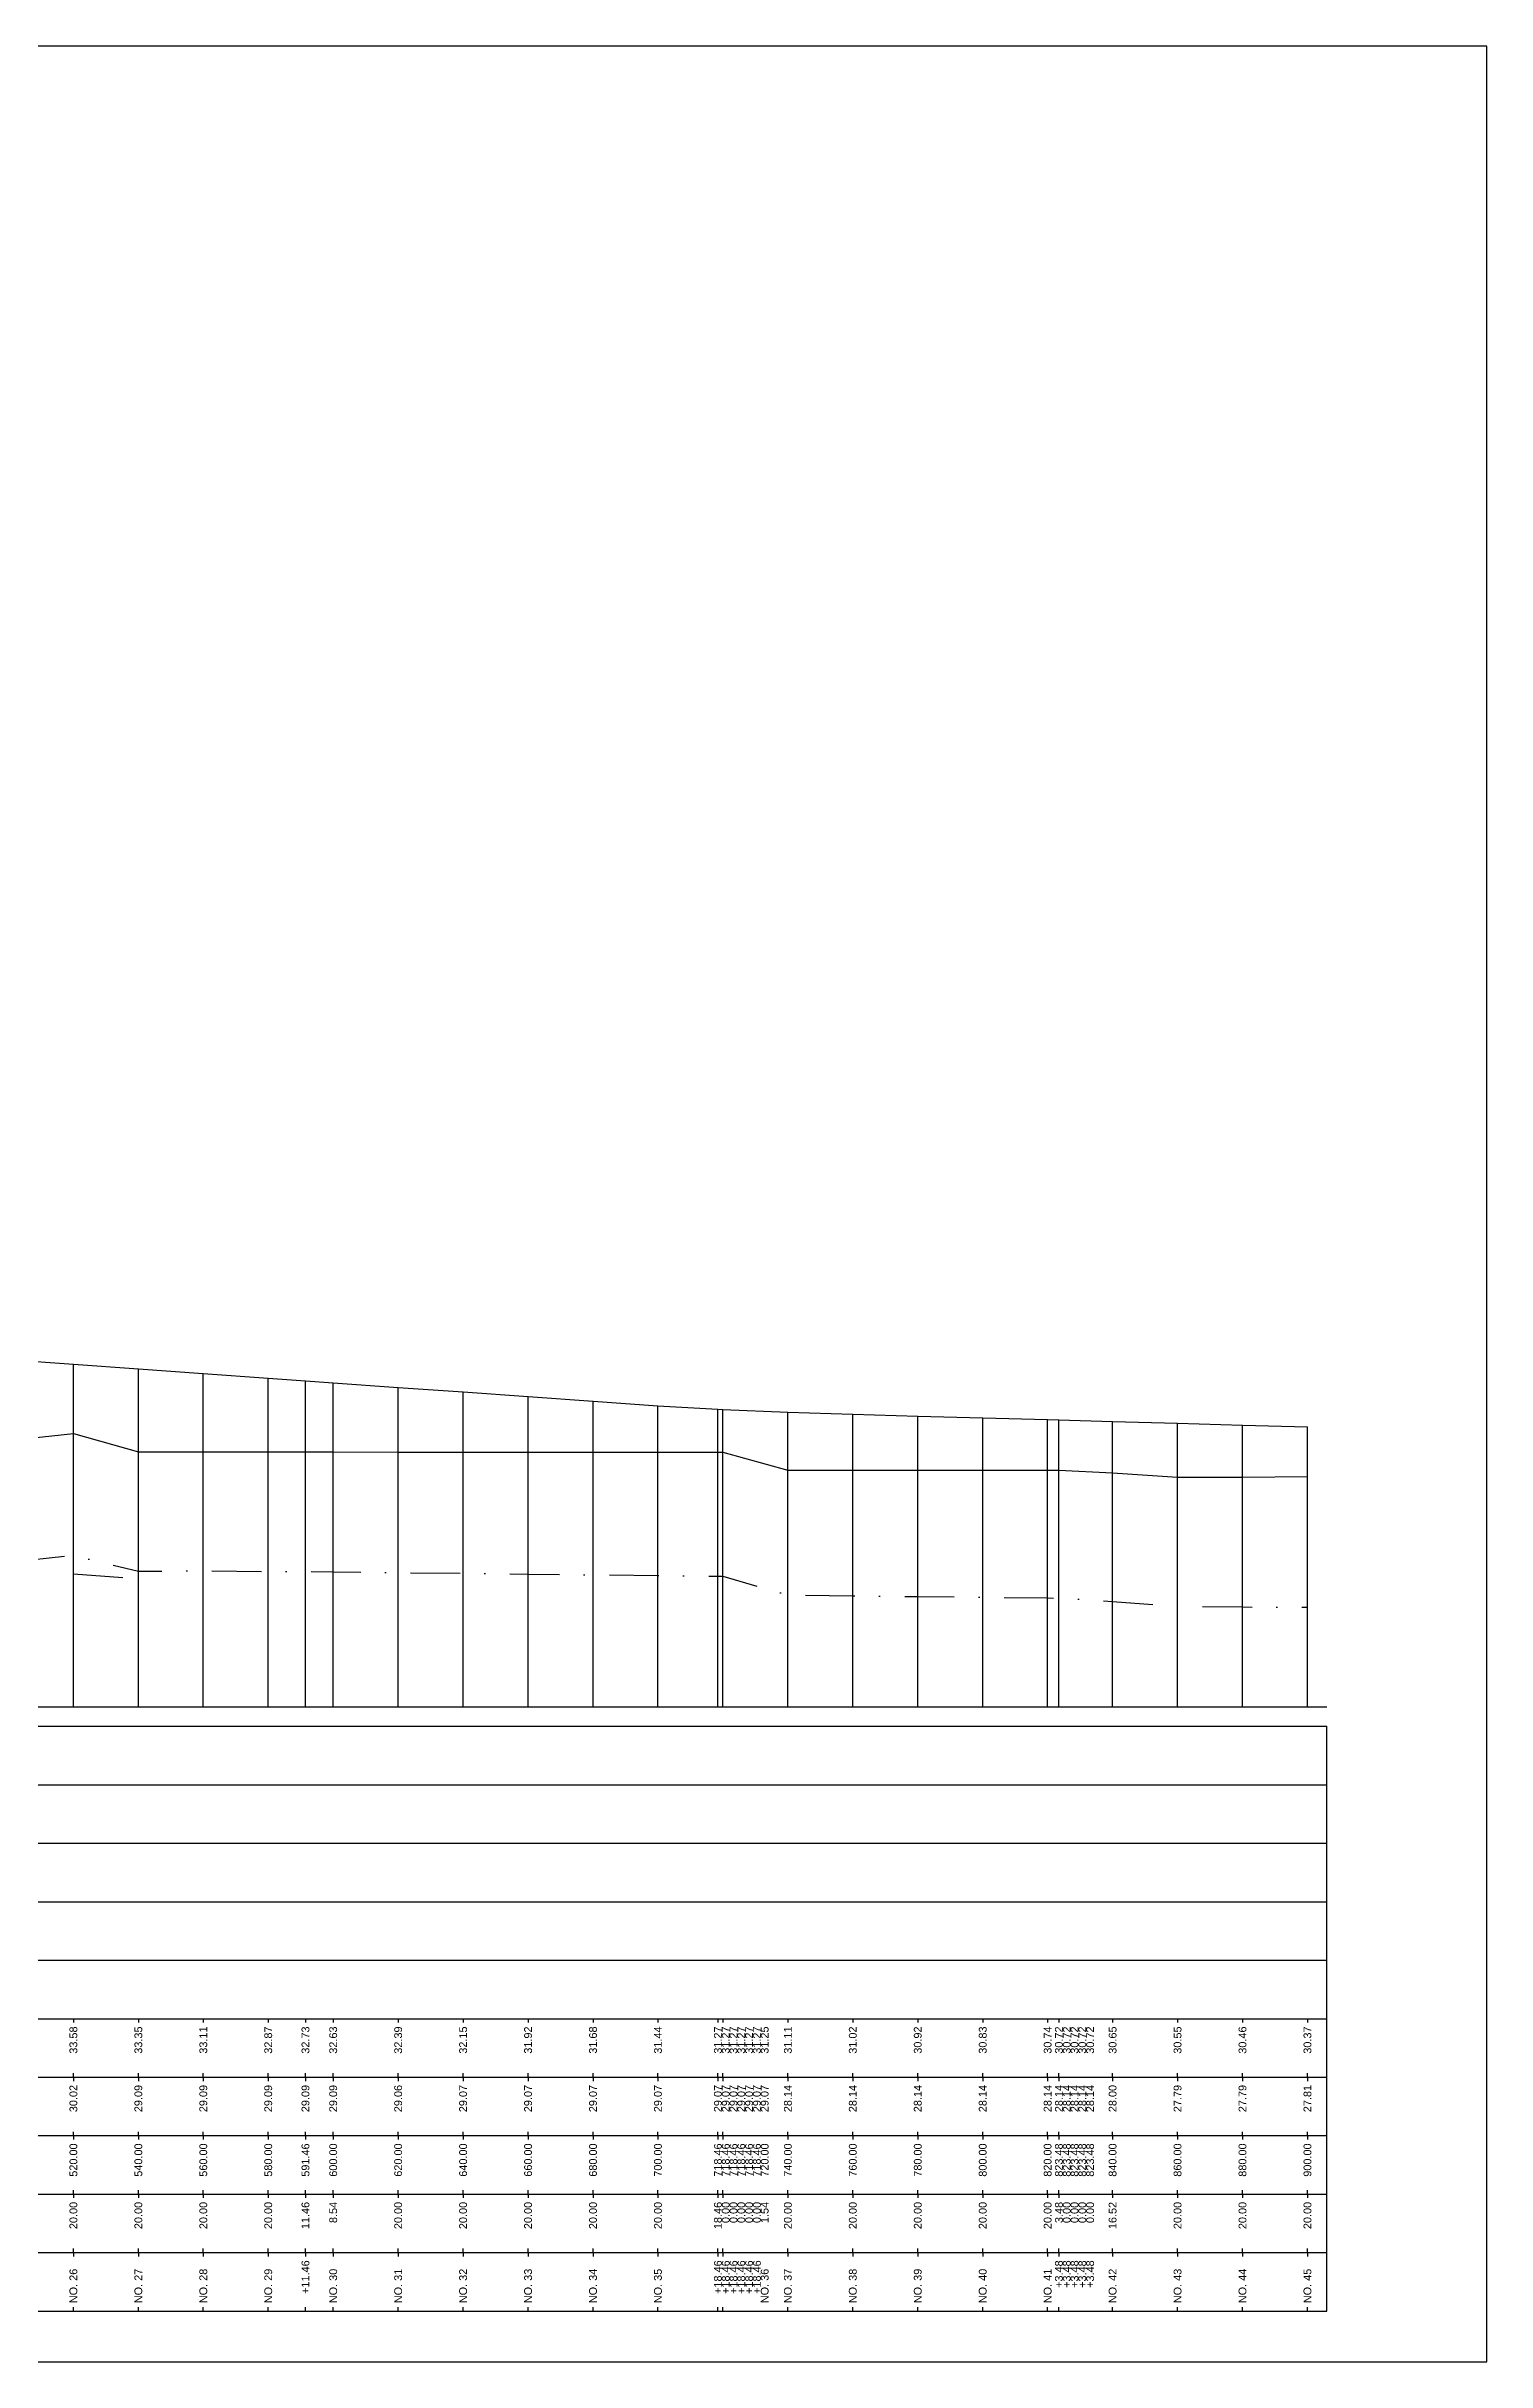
# Model space of a CAD drawing. Header units: millimetres. Extents: x -105495 to 3444, y -108190 to 2013.
# Drawn here: x 1352 to 1722, y -28980 to -28386 of the extents above; entities that cross this region are included whole.
import ezdxf
from ezdxf.enums import TextEntityAlignment as Align

# ---------------------------------------------------------------- set-up
doc = ezdxf.new("R2010")
doc.units = ezdxf.units.MM
doc.linetypes.add('DASHDOT', pattern=[25.4, 12.7, -6.35, 0, -6.35])
doc.linetypes.add('DIVIDE', pattern=[31.75, 12.7, -6.35, 0, -6.35, 0, -6.35])
for name, color, linetype in [('KZ_종단_계획선', 1, 'Continuous'), ('KZ_종단_도각', 7, 'Continuous'), ('KZ_종단_수직선', 7, 'Continuous'), ('KZ_종단_암선1', 56, 'DASHDOT'), ('KZ_종단_암선2', 4, 'DIVIDE'), ('KZ_종단_지반선', 3, 'Continuous'), ('KZ_종단_테이블문자', 7, 'Continuous'), ('KZ_종단_테이블선', 7, 'Continuous')]:
    doc.layers.add(name, color=color, linetype=linetype)
doc.styles.get("Standard").update_dxf_attribs({"font": 'arial.ttf'})

msp = doc.modelspace()

# ---------------------------------------------------------------- linework, layer by layer
at = {"layer": 'KZ_종단_계획선'}
msp.add_lwpolyline([(1342.67, -28722.88), (1359.33, -28724.08), (1376, -28725.27), (1392.67, -28726.46), (1409.33, -28727.65), (1418.89, -28728.34), (1426, -28728.85), (1442.67, -28730.04), (1459.33, -28731.23), (1476, -28732.42), (1492.67, -28733.62), (1509.33, -28734.78), (1524.72, -28735.66), (1524.72, -28735.66), (1524.72, -28735.66), (1524.72, -28735.66), (1524.72, -28735.66), (1524.72, -28735.66), (1526, -28735.73), (1542.67, -28736.43), (1559.33, -28736.92), (1576, -28737.39), (1592.67, -28737.85), (1609.33, -28738.31), (1612.23, -28738.39), (1612.23, -28738.39), (1612.23, -28738.39), (1612.23, -28738.39), (1612.23, -28738.39), (1626, -28738.77), (1642.67, -28739.23), (1659.33, -28739.7), (1676, -28740.16), (1676, -28740.16)], dxfattribs=at)
at = {"layer": 'KZ_종단_도각'}
msp.add_lwpolyline([(881, -28980), (1722, -28980), (1722, -28386), (881, -28386)], close=True, dxfattribs=at)
at = {"layer": 'KZ_종단_수직선'}
for p, q in [((1359.33, -28812), (1359.33, -28724.08)), ((1376, -28812), (1376, -28725.27)), ((1392.67, -28812), (1392.67, -28726.46)), ((1409.33, -28812), (1409.33, -28727.65)), ((1418.88, -28812), (1418.88, -28728.34)), ((1426, -28812), (1426, -28728.85)), ((1442.67, -28812), (1442.67, -28730.04)), ((1459.33, -28812), (1459.33, -28731.23)), ((1476, -28812), (1476, -28732.42)), ((1492.67, -28812), (1492.67, -28733.62)), ((1509.33, -28812), (1509.33, -28734.78)), ((1524.72, -28812), (1524.72, -28735.66)), ((1524.72, -28812), (1524.72, -28735.66)), ((1524.72, -28812), (1524.72, -28735.66)), ((1524.72, -28812), (1524.72, -28735.66)), ((1524.72, -28812), (1524.72, -28735.66)), ((1524.72, -28812), (1524.72, -28735.66)), ((1526, -28812), (1526, -28735.73)), ((1542.67, -28812), (1542.67, -28736.43)), ((1559.33, -28812), (1559.33, -28736.92)), ((1576, -28812), (1576, -28737.39)), ((1592.67, -28812), (1592.67, -28737.85)), ((1609.33, -28812), (1609.33, -28738.31)), ((1612.23, -28812), (1612.23, -28738.39)), ((1612.23, -28812), (1612.23, -28738.39)), ((1612.23, -28812), (1612.23, -28738.39)), ((1612.23, -28812), (1612.23, -28738.39)), ((1612.23, -28812), (1612.23, -28738.39)), ((1626, -28812), (1626, -28738.77)), ((1642.67, -28812), (1642.67, -28739.23)), ((1659.33, -28812), (1659.33, -28739.7)), ((1676, -28812), (1676, -28740.16))]:
    msp.add_line(p, q, dxfattribs=at)
at = {"layer": 'KZ_종단_암선1', "flags": 128}
msp.add_lwpolyline([(926, -28753.8), (926, -28753.8), (926, -28753.8), (926, -28753.8), (926, -28753.8), (926, -28753.8), (926, -28753.8), (942.67, -28753.52), (959.33, -28753.23), (976, -28752.95), (984.27, -28753.52), (992.67, -28754.11), (1009.33, -28771.51), (1026, -28771.23), (1042.67, -28770.94), (1059.33, -28770.66), (1065.25, -28770.56), (1065.25, -28770.56), (1065.25, -28770.56), (1065.25, -28770.56), (1065.25, -28770.56), (1065.25, -28770.56), (1065.25, -28770.56), (1065.25, -28770.56), (1065.25, -28770.56), (1065.25, -28770.56), (1065.25, -28770.56), (1065.25, -28770.56), (1076, -28770.37), (1092.67, -28761.85), (1109.33, -28760.46), (1126, -28762.53), (1142.67, -28770.72), (1159.33, -28772.11), (1176, -28765.33), (1192.67, -28772.94), (1199.91, -28772.81), (1209.33, -28772.65), (1226, -28772.36), (1230.62, -28772.28), (1230.62, -28772.28), (1242.67, -28772.08), (1259.33, -28771.86), (1276, -28775.34), (1292.67, -28775.15), (1304.67, -28775.03), (1304.67, -28775.03), (1309.33, -28774.98), (1326, -28774.81), (1342.67, -28774.9), (1359.33, -28773.12), (1376, -28777.22), (1392.67, -28777.11), (1409.33, -28777.27), (1418.88, -28777.3), (1426, -28777.33), (1442.67, -28777.61), (1459.33, -28777.75), (1476, -28777.94), (1492.67, -28778.12), (1509.33, -28778.31), (1524.72, -28778.48), (1524.72, -28778.48), (1524.72, -28778.48), (1524.72, -28778.48), (1524.72, -28778.48), (1524.72, -28778.48), (1526, -28778.49), (1542.67, -28783.33), (1559.33, -28783.52), (1576, -28783.7), (1592.67, -28783.89), (1609.33, -28784.07), (1612.23, -28784.1), (1612.23, -28784.1), (1612.23, -28784.1), (1612.23, -28784.1), (1612.23, -28784.1), (1626, -28784.96), (1642.67, -28786.2), (1659.33, -28786.38), (1676, -28786.45)], dxfattribs=at)
at = {"layer": 'KZ_종단_암선2', "flags": 128}
msp.add_lwpolyline([(1359.33, -28777.88), (1376, -28779.06)], dxfattribs=at)
at = {"layer": 'KZ_종단_지반선', "flags": 128}
msp.add_lwpolyline([(1342.67, -28743.67), (1359.33, -28741.91), (1376, -28746.56), (1392.67, -28746.56), (1409.33, -28746.56), (1418.88, -28746.56), (1426, -28746.56), (1442.67, -28746.68), (1459.33, -28746.64), (1476, -28746.64), (1492.67, -28746.64), (1509.33, -28746.64), (1524.72, -28746.64), (1524.72, -28746.64), (1524.72, -28746.64), (1524.72, -28746.64), (1524.72, -28746.64), (1524.72, -28746.64), (1526, -28746.64), (1542.67, -28751.3), (1559.33, -28751.3), (1576, -28751.3), (1592.67, -28751.3), (1609.33, -28751.3), (1612.23, -28751.3), (1612.23, -28751.3), (1612.23, -28751.3), (1612.23, -28751.3), (1612.23, -28751.3), (1626, -28752), (1642.67, -28753.05), (1659.33, -28753.05), (1676, -28752.93)], dxfattribs=at)
at = {"layer": 'KZ_종단_테이블선'}
for p, q in [((906, -28812), (1681, -28812)), ((906, -28817), (1681, -28817)), ((1681, -28832), (1681, -28817)), ((906, -28832), (1681, -28832)), ((1681, -28847), (1681, -28832)), ((906, -28847), (1681, -28847)), ((1681, -28862), (1681, -28847)), ((906, -28862), (1681, -28862)), ((1681, -28877), (1681, -28862)), ((906, -28877), (1681, -28877)), ((1681, -28892), (1681, -28877)), ((906, -28892), (1681, -28892)), ((1359.33, -28892), (1359.33, -28893)), ((1376, -28892), (1376, -28893)), ((1392.67, -28892), (1392.67, -28893)), ((1409.33, -28892), (1409.33, -28893)), ((1418.88, -28892), (1418.88, -28893)), ((1426, -28892), (1426, -28893)), ((1442.67, -28892), (1442.67, -28893)), ((1459.33, -28892), (1459.33, -28893)), ((1476, -28892), (1476, -28893)), ((1492.67, -28892), (1492.67, -28893)), ((1509.33, -28892), (1509.33, -28893)), ((1524.72, -28892), (1524.72, -28893)), ((1524.72, -28892), (1524.72, -28893)), ((1524.72, -28892), (1524.72, -28893)), ((1524.72, -28892), (1524.72, -28893)), ((1524.72, -28892), (1524.72, -28893)), ((1524.72, -28892), (1524.72, -28893)), ((1526, -28892), (1526, -28893)), ((1542.67, -28892), (1542.67, -28893)), ((1559.33, -28892), (1559.33, -28893)), ((1576, -28892), (1576, -28893)), ((1592.67, -28892), (1592.67, -28893)), ((1609.33, -28892), (1609.33, -28893)), ((1612.23, -28892), (1612.23, -28893)), ((1612.23, -28892), (1612.23, -28893)), ((1612.23, -28892), (1612.23, -28893)), ((1612.23, -28892), (1612.23, -28893)), ((1612.23, -28892), (1612.23, -28893)), ((1626, -28892), (1626, -28893)), ((1642.67, -28892), (1642.67, -28893)), ((1659.33, -28892), (1659.33, -28893)), ((1676, -28892), (1676, -28893)), ((1681, -28907), (1681, -28892)), ((906, -28907), (1681, -28907)), ((1359.33, -28907), (1359.33, -28906)), ((1359.33, -28907), (1359.33, -28908)), ((1376, -28907), (1376, -28906)), ((1376, -28907), (1376, -28908)), ((1392.67, -28907), (1392.67, -28906)), ((1392.67, -28907), (1392.67, -28908)), ((1409.33, -28907), (1409.33, -28906)), ((1409.33, -28907), (1409.33, -28908)), ((1418.88, -28907), (1418.88, -28906)), ((1418.88, -28907), (1418.88, -28908)), ((1426, -28907), (1426, -28906)), ((1426, -28907), (1426, -28908)), ((1442.67, -28907), (1442.67, -28906)), ((1442.67, -28907), (1442.67, -28908)), ((1459.33, -28907), (1459.33, -28906)), ((1459.33, -28907), (1459.33, -28908)), ((1476, -28907), (1476, -28906)), ((1476, -28907), (1476, -28908)), ((1492.67, -28907), (1492.67, -28906)), ((1492.67, -28907), (1492.67, -28908)), ((1509.33, -28907), (1509.33, -28906)), ((1509.33, -28907), (1509.33, -28908)), ((1524.72, -28907), (1524.72, -28906)), ((1524.72, -28907), (1524.72, -28906)), ((1524.72, -28907), (1524.72, -28906)), ((1524.72, -28907), (1524.72, -28906)), ((1524.72, -28907), (1524.72, -28906)), ((1524.72, -28907), (1524.72, -28906)), ((1524.72, -28907), (1524.72, -28908)), ((1524.72, -28907), (1524.72, -28908)), ((1524.72, -28907), (1524.72, -28908)), ((1524.72, -28907), (1524.72, -28908)), ((1524.72, -28907), (1524.72, -28908)), ((1524.72, -28907), (1524.72, -28908)), ((1526, -28907), (1526, -28906)), ((1526, -28907), (1526, -28908)), ((1542.67, -28907), (1542.67, -28906)), ((1542.67, -28907), (1542.67, -28908)), ((1559.33, -28907), (1559.33, -28906)), ((1559.33, -28907), (1559.33, -28908)), ((1576, -28907), (1576, -28906)), ((1576, -28907), (1576, -28908)), ((1592.67, -28907), (1592.67, -28906)), ((1592.67, -28907), (1592.67, -28908)), ((1609.33, -28907), (1609.33, -28906)), ((1609.33, -28907), (1609.33, -28908)), ((1612.23, -28907), (1612.23, -28906)), ((1612.23, -28907), (1612.23, -28906)), ((1612.23, -28907), (1612.23, -28906)), ((1612.23, -28907), (1612.23, -28906)), ((1612.23, -28907), (1612.23, -28906)), ((1612.23, -28907), (1612.23, -28908)), ((1612.23, -28907), (1612.23, -28908)), ((1612.23, -28907), (1612.23, -28908)), ((1612.23, -28907), (1612.23, -28908)), ((1612.23, -28907), (1612.23, -28908)), ((1626, -28907), (1626, -28906)), ((1626, -28907), (1626, -28908)), ((1642.67, -28907), (1642.67, -28906)), ((1642.67, -28907), (1642.67, -28908)), ((1659.33, -28907), (1659.33, -28906)), ((1659.33, -28907), (1659.33, -28908)), ((1676, -28907), (1676, -28906)), ((1676, -28907), (1676, -28908)), ((1681, -28922), (1681, -28907)), ((1359.33, -28922), (1359.33, -28921)), ((1376, -28922), (1376, -28921)), ((1392.67, -28922), (1392.67, -28921)), ((1409.33, -28922), (1409.33, -28921)), ((1418.88, -28922), (1418.88, -28921)), ((1426, -28922), (1426, -28921)), ((1442.67, -28922), (1442.67, -28921)), ((1459.33, -28922), (1459.33, -28921)), ((1476, -28922), (1476, -28921)), ((1492.67, -28922), (1492.67, -28921)), ((1509.33, -28922), (1509.33, -28921)), ((1524.72, -28922), (1524.72, -28921)), ((1524.72, -28922), (1524.72, -28921)), ((1524.72, -28922), (1524.72, -28921)), ((1524.72, -28922), (1524.72, -28921)), ((1524.72, -28922), (1524.72, -28921)), ((1524.72, -28922), (1524.72, -28921)), ((1526, -28922), (1526, -28921)), ((1542.67, -28922), (1542.67, -28921)), ((1559.33, -28922), (1559.33, -28921)), ((1576, -28922), (1576, -28921)), ((1592.67, -28922), (1592.67, -28921)), ((1609.33, -28922), (1609.33, -28921)), ((1612.23, -28922), (1612.23, -28921)), ((1612.23, -28922), (1612.23, -28921)), ((1612.23, -28922), (1612.23, -28921)), ((1612.23, -28922), (1612.23, -28921)), ((1612.23, -28922), (1612.23, -28921)), ((1626, -28922), (1626, -28921)), ((1642.67, -28922), (1642.67, -28921)), ((1659.33, -28922), (1659.33, -28921)), ((1676, -28922), (1676, -28921)), ((906, -28922), (1681, -28922)), ((1359.33, -28922), (1359.33, -28923)), ((1376, -28922), (1376, -28923)), ((1392.67, -28922), (1392.67, -28923)), ((1409.33, -28922), (1409.33, -28923)), ((1418.88, -28922), (1418.88, -28923)), ((1426, -28922), (1426, -28923)), ((1442.67, -28922), (1442.67, -28923)), ((1459.33, -28922), (1459.33, -28923)), ((1476, -28922), (1476, -28923)), ((1492.67, -28922), (1492.67, -28923)), ((1509.33, -28922), (1509.33, -28923)), ((1524.72, -28922), (1524.72, -28923)), ((1524.72, -28922), (1524.72, -28923)), ((1524.72, -28922), (1524.72, -28923)), ((1524.72, -28922), (1524.72, -28923)), ((1524.72, -28922), (1524.72, -28923)), ((1524.72, -28922), (1524.72, -28923)), ((1526, -28922), (1526, -28923)), ((1542.67, -28922), (1542.67, -28923)), ((1559.33, -28922), (1559.33, -28923)), ((1576, -28922), (1576, -28923)), ((1592.67, -28922), (1592.67, -28923)), ((1609.33, -28922), (1609.33, -28923)), ((1612.23, -28922), (1612.23, -28923)), ((1612.23, -28922), (1612.23, -28923)), ((1612.23, -28922), (1612.23, -28923)), ((1612.23, -28922), (1612.23, -28923)), ((1612.23, -28922), (1612.23, -28923)), ((1626, -28922), (1626, -28923)), ((1642.67, -28922), (1642.67, -28923)), ((1659.33, -28922), (1659.33, -28923)), ((1676, -28922), (1676, -28923)), ((1681, -28937), (1681, -28922)), ((906, -28937), (1681, -28937)), ((1359.33, -28937), (1359.33, -28936)), ((1359.33, -28937), (1359.33, -28938)), ((1376, -28937), (1376, -28936)), ((1376, -28937), (1376, -28938)), ((1392.67, -28937), (1392.67, -28936)), ((1392.67, -28937), (1392.67, -28938)), ((1409.33, -28937), (1409.33, -28936)), ((1409.33, -28937), (1409.33, -28938)), ((1418.88, -28937), (1418.88, -28936)), ((1418.88, -28937), (1418.88, -28938)), ((1426, -28937), (1426, -28936)), ((1426, -28937), (1426, -28938)), ((1442.67, -28937), (1442.67, -28936)), ((1442.67, -28937), (1442.67, -28938)), ((1459.33, -28937), (1459.33, -28936)), ((1459.33, -28937), (1459.33, -28938)), ((1476, -28937), (1476, -28936)), ((1476, -28937), (1476, -28938)), ((1492.67, -28937), (1492.67, -28936)), ((1492.67, -28937), (1492.67, -28938)), ((1509.33, -28937), (1509.33, -28936)), ((1509.33, -28937), (1509.33, -28938)), ((1524.72, -28937), (1524.72, -28936)), ((1524.72, -28937), (1524.72, -28936)), ((1524.72, -28937), (1524.72, -28936)), ((1524.72, -28937), (1524.72, -28936)), ((1524.72, -28937), (1524.72, -28936)), ((1524.72, -28937), (1524.72, -28936)), ((1524.72, -28937), (1524.72, -28938)), ((1524.72, -28937), (1524.72, -28938)), ((1524.72, -28937), (1524.72, -28938)), ((1524.72, -28937), (1524.72, -28938)), ((1524.72, -28937), (1524.72, -28938)), ((1524.72, -28937), (1524.72, -28938)), ((1526, -28937), (1526, -28936)), ((1526, -28937), (1526, -28938)), ((1542.67, -28937), (1542.67, -28936)), ((1542.67, -28937), (1542.67, -28938)), ((1559.33, -28937), (1559.33, -28936)), ((1559.33, -28937), (1559.33, -28938)), ((1576, -28937), (1576, -28936)), ((1576, -28937), (1576, -28938)), ((1592.67, -28937), (1592.67, -28936)), ((1592.67, -28937), (1592.67, -28938)), ((1609.33, -28937), (1609.33, -28936)), ((1609.33, -28937), (1609.33, -28938)), ((1612.23, -28937), (1612.23, -28936)), ((1612.23, -28937), (1612.23, -28936)), ((1612.23, -28937), (1612.23, -28936)), ((1612.23, -28937), (1612.23, -28936)), ((1612.23, -28937), (1612.23, -28936)), ((1612.23, -28937), (1612.23, -28938)), ((1612.23, -28937), (1612.23, -28938)), ((1612.23, -28937), (1612.23, -28938)), ((1612.23, -28937), (1612.23, -28938)), ((1612.23, -28937), (1612.23, -28938)), ((1626, -28937), (1626, -28936)), ((1626, -28937), (1626, -28938)), ((1642.67, -28937), (1642.67, -28936)), ((1642.67, -28937), (1642.67, -28938)), ((1659.33, -28937), (1659.33, -28936)), ((1659.33, -28937), (1659.33, -28938)), ((1676, -28937), (1676, -28936)), ((1676, -28937), (1676, -28938)), ((1681, -28952), (1681, -28937)), ((1359.33, -28952), (1359.33, -28951)), ((1376, -28952), (1376, -28951)), ((1392.67, -28952), (1392.67, -28951)), ((1409.33, -28952), (1409.33, -28951)), ((1418.88, -28952), (1418.88, -28951)), ((1426, -28952), (1426, -28951)), ((1442.67, -28952), (1442.67, -28951)), ((1459.33, -28952), (1459.33, -28951)), ((1476, -28952), (1476, -28951)), ((1492.67, -28952), (1492.67, -28951)), ((1509.33, -28952), (1509.33, -28951)), ((1524.72, -28952), (1524.72, -28951)), ((1524.72, -28952), (1524.72, -28951)), ((1524.72, -28952), (1524.72, -28951)), ((1524.72, -28952), (1524.72, -28951)), ((1524.72, -28952), (1524.72, -28951)), ((1524.72, -28952), (1524.72, -28951)), ((1526, -28952), (1526, -28951)), ((1542.67, -28952), (1542.67, -28951)), ((1559.33, -28952), (1559.33, -28951)), ((1576, -28952), (1576, -28951)), ((1592.67, -28952), (1592.67, -28951)), ((1609.33, -28952), (1609.33, -28951)), ((1612.23, -28952), (1612.23, -28951)), ((1612.23, -28952), (1612.23, -28951)), ((1612.23, -28952), (1612.23, -28951)), ((1612.23, -28952), (1612.23, -28951)), ((1612.23, -28952), (1612.23, -28951)), ((1626, -28952), (1626, -28951)), ((1642.67, -28952), (1642.67, -28951)), ((1659.33, -28952), (1659.33, -28951)), ((1676, -28952), (1676, -28951)), ((906, -28952), (1681, -28952)), ((1359.33, -28952), (1359.33, -28953)), ((1376, -28952), (1376, -28953)), ((1392.67, -28952), (1392.67, -28953)), ((1409.33, -28952), (1409.33, -28953)), ((1418.88, -28952), (1418.88, -28953)), ((1426, -28952), (1426, -28953)), ((1442.67, -28952), (1442.67, -28953)), ((1459.33, -28952), (1459.33, -28953)), ((1476, -28952), (1476, -28953)), ((1492.67, -28952), (1492.67, -28953)), ((1509.33, -28952), (1509.33, -28953)), ((1524.72, -28952), (1524.72, -28953)), ((1524.72, -28952), (1524.72, -28953)), ((1524.72, -28952), (1524.72, -28953)), ((1524.72, -28952), (1524.72, -28953)), ((1524.72, -28952), (1524.72, -28953)), ((1524.72, -28952), (1524.72, -28953)), ((1526, -28952), (1526, -28953)), ((1542.67, -28952), (1542.67, -28953)), ((1559.33, -28952), (1559.33, -28953)), ((1576, -28952), (1576, -28953)), ((1592.67, -28952), (1592.67, -28953)), ((1609.33, -28952), (1609.33, -28953)), ((1612.23, -28952), (1612.23, -28953)), ((1612.23, -28952), (1612.23, -28953)), ((1612.23, -28952), (1612.23, -28953)), ((1612.23, -28952), (1612.23, -28953)), ((1612.23, -28952), (1612.23, -28953)), ((1626, -28952), (1626, -28953)), ((1642.67, -28952), (1642.67, -28953)), ((1659.33, -28952), (1659.33, -28953)), ((1676, -28952), (1676, -28953)), ((1681, -28967), (1681, -28952)), ((906, -28967), (1681, -28967)), ((1359.33, -28967), (1359.33, -28966)), ((1376, -28967), (1376, -28966)), ((1392.67, -28967), (1392.67, -28966)), ((1409.33, -28967), (1409.33, -28966)), ((1418.88, -28967), (1418.88, -28966)), ((1426, -28967), (1426, -28966)), ((1442.67, -28967), (1442.67, -28966)), ((1459.33, -28967), (1459.33, -28966)), ((1476, -28967), (1476, -28966)), ((1492.67, -28967), (1492.67, -28966)), ((1509.33, -28967), (1509.33, -28966)), ((1524.72, -28967), (1524.72, -28966)), ((1524.72, -28967), (1524.72, -28966)), ((1524.72, -28967), (1524.72, -28966)), ((1524.72, -28967), (1524.72, -28966)), ((1524.72, -28967), (1524.72, -28966)), ((1524.72, -28967), (1524.72, -28966)), ((1526, -28967), (1526, -28966)), ((1542.67, -28967), (1542.67, -28966)), ((1559.33, -28967), (1559.33, -28966)), ((1576, -28967), (1576, -28966)), ((1592.67, -28967), (1592.67, -28966)), ((1609.33, -28967), (1609.33, -28966)), ((1612.23, -28967), (1612.23, -28966)), ((1612.23, -28967), (1612.23, -28966)), ((1612.23, -28967), (1612.23, -28966)), ((1612.23, -28967), (1612.23, -28966)), ((1612.23, -28967), (1612.23, -28966)), ((1626, -28967), (1626, -28966)), ((1642.67, -28967), (1642.67, -28966)), ((1659.33, -28967), (1659.33, -28966)), ((1676, -28967), (1676, -28966))]:
    msp.add_line(p, q, dxfattribs=at)

# ---------------------------------------------------------------- texts
at = {"layer": 'KZ_종단_테이블문자'}
for s, p in [('33.58', (1359.33, -28894)), ('33.35', (1376, -28894)), ('33.11', (1392.67, -28894)), ('32.87', (1409.33, -28894)), ('32.73', (1418.88, -28894)), ('32.63', (1426, -28894)), ('32.39', (1442.67, -28894)), ('32.15', (1459.33, -28894)), ('31.92', (1476, -28894)), ('31.68', (1492.67, -28894)), ('31.44', (1509.33, -28894)), ('31.27', (1524.72, -28894)), ('31.27', (1526.72, -28894)), ('31.27', (1528.72, -28894)), ('31.27', (1530.72, -28894)), ('31.27', (1532.72, -28894)), ('31.27', (1534.72, -28894)), ('31.25', (1536.72, -28894)), ('31.11', (1542.67, -28894)), ('31.02', (1559.33, -28894)), ('30.92', (1576, -28894)), ('30.83', (1592.67, -28894)), ('30.74', (1609.33, -28894)), ('30.72', (1612.23, -28894)), ('30.72', (1614.23, -28894)), ('30.72', (1616.23, -28894)), ('30.72', (1618.23, -28894)), ('30.72', (1620.23, -28894)), ('30.65', (1626, -28894)), ('30.55', (1642.67, -28894)), ('30.46', (1659.33, -28894)), ('30.37', (1676, -28894)), ('30.02', (1359.33, -28909)), ('29.09', (1376, -28909)), ('29.09', (1392.67, -28909)), ('29.09', (1409.33, -28909)), ('29.09', (1418.88, -28909)), ('29.09', (1426, -28909)), ('29.06', (1442.67, -28909)), ('29.07', (1459.33, -28909)), ('29.07', (1476, -28909)), ('29.07', (1492.67, -28909)), ('29.07', (1509.33, -28909)), ('29.07', (1524.72, -28909)), ('29.07', (1526.72, -28909)), ('29.07', (1528.72, -28909)), ('29.07', (1530.72, -28909)), ('29.07', (1532.72, -28909)), ('29.07', (1534.72, -28909)), ('29.07', (1536.72, -28909)), ('28.14', (1542.67, -28909)), ('28.14', (1559.33, -28909)), ('28.14', (1576, -28909)), ('28.14', (1592.67, -28909)), ('28.14', (1609.33, -28909)), ('28.14', (1612.23, -28909)), ('28.14', (1614.23, -28909)), ('28.14', (1616.23, -28909)), ('28.14', (1618.23, -28909)), ('28.14', (1620.23, -28909)), ('28.00', (1626, -28909)), ('27.79', (1642.67, -28909)), ('27.79', (1659.33, -28909)), ('27.81', (1676, -28909)), ('520.00', (1359.33, -28924)), ('540.00', (1376, -28924)), ('560.00', (1392.67, -28924)), ('580.00', (1409.33, -28924)), ('591.46', (1418.88, -28924)), ('600.00', (1426, -28924)), ('620.00', (1442.67, -28924)), ('640.00', (1459.33, -28924)), ('660.00', (1476, -28924)), ('680.00', (1492.67, -28924)), ('700.00', (1509.33, -28924)), ('718.46', (1524.72, -28924)), ('718.46', (1526.72, -28924)), ('718.46', (1528.72, -28924)), ('718.46', (1530.72, -28924)), ('718.46', (1532.72, -28924)), ('718.46', (1534.72, -28924)), ('720.00', (1536.72, -28924)), ('740.00', (1542.67, -28924)), ('760.00', (1559.33, -28924)), ('780.00', (1576, -28924)), ('800.00', (1592.67, -28924)), ('820.00', (1609.33, -28924)), ('823.48', (1612.23, -28924)), ('823.48', (1614.23, -28924)), ('823.48', (1616.23, -28924)), ('823.48', (1618.23, -28924)), ('823.48', (1620.23, -28924)), ('840.00', (1626, -28924)), ('860.00', (1642.67, -28924)), ('880.00', (1659.33, -28924)), ('900.00', (1676, -28924)), ('20.00', (1359.33, -28939)), ('20.00', (1376, -28939)), ('20.00', (1392.67, -28939)), ('20.00', (1409.33, -28939)), ('11.46', (1418.88, -28939)), ('8.54', (1426, -28939)), ('20.00', (1442.67, -28939)), ('20.00', (1459.33, -28939)), ('20.00', (1476, -28939)), ('20.00', (1492.67, -28939)), ('20.00', (1509.33, -28939)), ('18.46', (1524.72, -28939)), ('0.00', (1526.72, -28939)), ('0.00', (1528.72, -28939)), ('0.00', (1530.72, -28939)), ('0.00', (1532.72, -28939)), ('0.00', (1534.72, -28939)), ('1.54', (1536.72, -28939)), ('20.00', (1542.67, -28939)), ('20.00', (1559.33, -28939)), ('20.00', (1576, -28939)), ('20.00', (1592.67, -28939)), ('20.00', (1609.33, -28939)), ('3.48', (1612.23, -28939)), ('0.00', (1614.23, -28939)), ('0.00', (1616.23, -28939)), ('0.00', (1618.23, -28939)), ('0.00', (1620.23, -28939)), ('16.52', (1626, -28939)), ('20.00', (1642.67, -28939)), ('20.00', (1659.33, -28939)), ('20.00', (1676, -28939)), ('+11.46', (1418.88, -28954)), ('+18.46', (1524.72, -28954)), ('+18.46', (1526.72, -28954)), ('+18.46', (1528.72, -28954)), ('+18.46', (1530.72, -28954)), ('+18.46', (1532.72, -28954)), ('+18.46', (1534.72, -28954)), ('+3.48', (1612.23, -28954)), ('+3.48', (1614.23, -28954)), ('+3.48', (1616.23, -28954)), ('+3.48', (1618.23, -28954)), ('+3.48', (1620.23, -28954))]:
    msp.add_text(s, height=2, rotation=90, dxfattribs=at).set_placement(p, align=Align.MIDDLE_RIGHT)
for s, p in [('NO. 26', (1359.33, -28965)), ('NO. 27', (1376, -28965)), ('NO. 28', (1392.67, -28965)), ('NO. 29', (1409.33, -28965)), ('NO. 30', (1426, -28965)), ('NO. 31', (1442.67, -28965)), ('NO. 32', (1459.33, -28965)), ('NO. 33', (1476, -28965)), ('NO. 34', (1492.67, -28965)), ('NO. 35', (1509.33, -28965)), ('NO. 36', (1536.72, -28965)), ('NO. 37', (1542.67, -28965)), ('NO. 38', (1559.33, -28965)), ('NO. 39', (1576, -28965)), ('NO. 40', (1592.67, -28965)), ('NO. 41', (1609.33, -28965)), ('NO. 42', (1626, -28965)), ('NO. 43', (1642.67, -28965)), ('NO. 44', (1659.33, -28965)), ('NO. 45', (1676, -28965))]:
    msp.add_text(s, height=2, rotation=90, dxfattribs=at).set_placement(p, align=Align.MIDDLE_LEFT)

doc.saveas('drawing.dxf')
